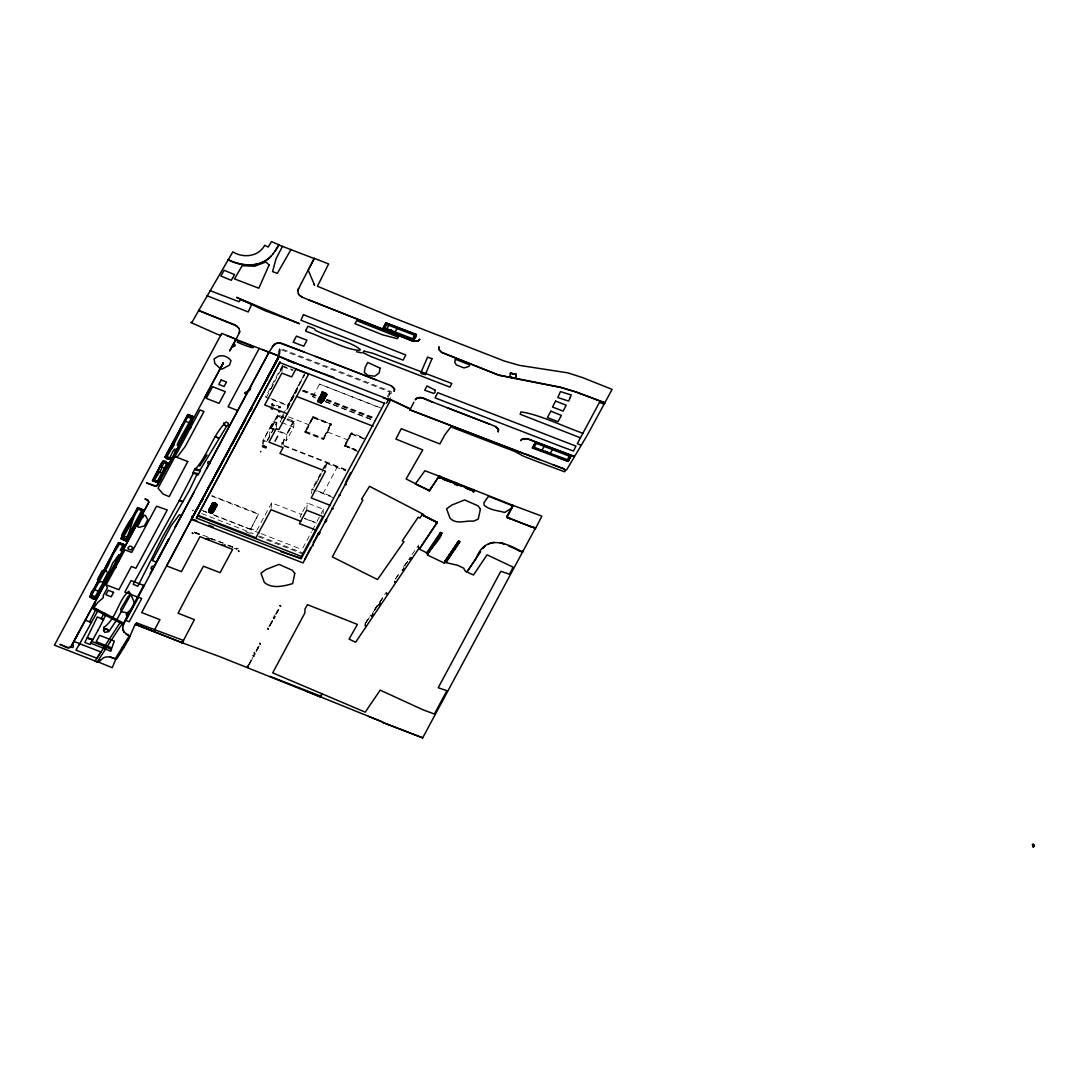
<?xml version="1.0" encoding="UTF-8"?>
<svg xmlns="http://www.w3.org/2000/svg" width="1089" height="1089" viewBox="0 0 1089 1089"><rect width="100%" height="100%" fill="white"/><g stroke="black" fill="none" stroke-linecap="round" stroke-linejoin="round"><path stroke-width="0.75" stroke-dasharray="5 3.75" d="M279.097 353.626L279.737 348.153L391.291 391.604L390.515 400.139M278.702 355.382L279.274 349.011L389.767 392.054L389.331 396.818M213.117 514.621L250.633 529.227L258.651 513.804L211.756 495.549M266.315 397.485L282.922 365.999L292.955 369.906M262.721 443.604L262.993 440.609L273.366 421.28L276.81 422.627L266.424 441.943L262.993 440.609M262.98 445.619L263.456 440.364L273.366 421.28M250.633 529.227L258.651 513.804M271.692 407.694L272.059 403.57L280.717 406.932L280.472 409.682M269.473 436.907L270.249 428.317L277.518 414.8L294.193 421.293L293.662 427.228L286.393 440.746L283.848 439.03L281.52 443.386M277.886 415.59L271.134 428.739L277.886 415.59L285.563 418.584M272.917 408.171L273.216 404.795L279.424 407.218L278.893 408.212M278.961 356.688L279.737 348.153M279.9 354.197L280.336 349.433M276.375 427.31L277.518 414.8M281.969 371.526L282.405 366.789M280.486 371.09L282.922 365.999M271.134 508.359L271.637 502.873L301.354 514.457M280.186 421.974L283.439 415.345M283.331 444.775L283.848 439.03M304.389 373.976L287.605 405.789L304.321 374.67M287.755 409.042L288.041 405.884L304.525 375.188M293.254 421.579L286.502 434.729L293.254 421.579L287.101 419.183M286.393 440.746L286.924 434.824L294.193 421.293M297.365 388.528L297.433 387.834L284.243 412.363M297.733 389.317L297.801 388.623M304.689 432.319L312.924 416.434L331.601 424.424L323.433 439.629L304.689 432.319L312.924 416.434M313.292 417.223L305.641 432.047L313.292 417.223L330.716 424.002L323.065 438.826L330.716 424.002M301.925 513.382L300.074 516.826L316.246 523.115M315.864 398.057L312.761 396.573L315.892 397.798M306.676 510.224L307.329 503.023L323.501 509.312L323.106 513.64M380.347 407.749L319.499 384.049L381.885 408.62M311.563 493.63L311.944 489.329L320.738 472.98M312.829 489.751L312.897 489.056M323.433 439.629L331.669 423.73M325.802 468.311L326.319 462.58L321.527 471.496M324.563 467.902L326.972 462.839L323.855 468.665M357.791 451.608L344.274 445.632L351.216 432.728L364.788 438.009M345.159 446.054L351.584 433.517L345.159 446.054L355.885 450.233M344.219 446.327L351.216 432.728M278.92 352.155L279.274 349.011M192.29 510.945L192.753 510.074L193.815 510.496M282.541 365.196L265.43 397.063L288.041 405.884M271.038 388.691L274.973 381.354M272.059 403.57L271.529 404.564L280.186 407.926L280.717 406.932M272.686 405.789L273.216 404.795M267.54 440.501L276.729 423.376L273.298 422.042M283.467 413.806L279.601 421.021L280.254 421.28M286.638 409.41L296.998 390.107M282.432 417.822L283.916 415.045M287.755 407.899L296.97 390.747M284.501 439.289L281.683 444.543L345.934 469.577M281.615 445.251L284.447 439.983M312.747 396.845L319.499 384.049M271.637 502.873L256.555 530.942L250.688 528.655M313.673 487.6L323.065 470.121M315.96 483.924L321.432 473.729M302.728 511.599L307.329 503.023M322.943 493.685L337.032 467.48M302.824 548.08L311.508 531.922M312.298 530.466L315.456 524.585M323.501 509.312L316.273 522.761L304.512 518.187M387.357 396.519L389.767 392.054M388.079 397.567L391.291 391.604M248.85 664.971L252.607 657.933M256.187 651.345L258.433 647.152M269.841 625.807L272.863 620.172M276.429 613.611L279.437 607.989M256.936 649.983L258.433 647.193M268.874 626.638L271.882 621.057M275.449 614.455L278.471 608.874M248.66 664.658L252.389 657.429M255.983 651.072L258.216 646.635M272.631 620.294L269.133 626.815L272.618 620.567M276.198 613.692L279.22 608.098M247.843 666.713L253.124 656.939M256.214 651.059L258.937 646.145M276.17 613.965L279.192 608.383M249.572 663.963L254.091 655.551M256.895 650.378L259.168 646.158M269.813 626.202L272.835 620.58M276.388 614.005L279.41 608.383M365.06 623.82L369.28 617.545M366.748 621.356L369.266 617.599M374.398 609.976L377.243 605.715M365.074 623.534L370.981 614.754M374.425 609.649L377.27 605.375M379.843 601.904L385.996 592.47M365.278 623.725L368.722 618.511M372.465 613.189L377.529 605.416M379.802 602.299L384.186 595.751M374.562 610.507L379.299 603.469M380.02 602.149L382.647 598.256M411.969 554.696L418.68 545.004M403.651 566.756L410.308 557.132M395.402 578.967L400.126 571.793M404.863 565.382L408.674 559.882M395.606 578.831L398.438 574.747M404.795 565.586L408.593 560.086M282.854 366.694L292.887 370.6M303.668 390.27L319.268 396.342M327.068 399.377L373.867 417.604M302.538 390.475L316.736 396.001M326.21 399.69L375.133 418.748M302.47 391.169L316.668 396.695M326.142 400.384L373.486 418.829M325.243 401.433L375.174 420.885M325.23 401.705L373.595 420.545M270.93 398.574L287.673 405.081M312.856 417.128L331.601 424.424M313.224 417.917L330.661 424.71M351.148 433.422L364.72 438.717M351.516 434.212L363.78 438.99M288.571 416.856L308.772 424.724M327.517 432.02L347.677 439.874M277.818 416.284L285.509 419.279M287.047 419.878L293.186 422.273M345.227 445.347L355.953 449.526M344.274 445.632L356.348 450.329M305.696 431.353L323.134 438.132M281.683 422.559L293.662 427.228M304.757 431.625L323.501 438.921M271.188 428.045L274.265 429.243M280.418 431.639L286.557 434.035M270.249 428.317L277.273 431.135M277.831 431.271L286.924 434.824M283.875 446.054L347.214 470.72M326.918 463.533L345.703 470.856M263.456 440.364L266.887 441.698M317.566 490.867L333.125 496.938M311.944 489.329L332.839 497.469M211.702 496.121L258.61 514.389M202.173 510.36L206.856 512.184M203.398 511.136L206.529 512.361M214.356 515.41L259.754 533.093M261.319 533.705L302.034 549.55M201.628 513.532L253.22 533.624M259.468 536.06L303.232 553.103M245.706 531.745L250.416 533.583M258.27 536.646L303.831 554.383M194.618 532.14L207.863 536.986M210.626 538.374L223.871 543.234M228.105 545.181L238.423 548.842M194.55 532.113L201.887 534.971M210.558 538.361L222.306 542.935M228.037 545.167L236.844 548.597M194.509 532.507L200.458 534.849M209.061 538.17L214.996 540.484M228.009 545.548L236.885 549.047M194.482 532.78L200.362 535.067M233.849 548.121L236.789 549.264"/><path stroke-width="1.5" d="M1032.576 844.737L1033.162 844.329M214.465 510.115L216.071 506.508L214.206 510.659L209.36 508.713L211.892 504.874L209.496 510.02L209.823 509.312M323.556 399.922L325.529 396.301L323.025 401.337M325.788 395.47L326.087 394.776L325.557 395.892M215.717 507.175L213.852 506.208M1032.767 844.383L1033.107 845.949L1033.352 844.397M1034.496 846.003C1031.365 842.423 1033.216 848.317 1032.998 845.581M213.444 506.045L211.756 509.257L210.463 508.754C209.306 506.616 216.248 509.475 213.594 509.965L212.45 508.835M322.943 395.865L321.255 399.064L319.921 397.676L321.282 395.824M210.817 509.094L210.395 508.958M212.859 509.883L213.253 510.074M319.907 398.778L320.329 398.901M322.766 399.881L322.194 400.929M1033.91 845.418L1033.066 844.37M260.652 451.84L260.775 451.418M1032.876 846.248L1032.78 846.657M143.449 510.224L142.931 511.177L138.494 509.176C131.919 517.466 131.674 527.498 127.304 536.401L121.777 537.68L121.995 534.4C134.941 509.57 137.432 512.892 122.907 538.143L127.481 539.845L126.909 540.92L120.92 538.687L135.649 511.558L129.346 523.196M1033.202 844.928L1032.74 845.745L1032.808 844.737M326.087 395.661L326.428 394.858L325.897 395.647M1033.338 844.696L1033.652 845.391M210.463 508.754L210.436 507.869L214.179 509.502M319.975 398.56L321.391 394.681M215.527 507.011L215.595 505.473M325.107 395.28L324.849 397.281L325.57 396.328M535.216 529.172L541.846 516.132L513.069 505.391L506.739 517.057L510.768 519.004M1033.053 845.377L1032.808 845.704M1032.29 844.642L1033.434 845.268M210.626 508.019L211.702 505.623M324.726 397.254L323.365 399.622L319.662 397.676M211.824 504.86L211.702 506.14L211.429 505.5M213.594 509.965L215.431 507.066M214.029 509.353L215.159 507.202M323.787 400.453C316.967 397.009 319.948 400.629 321.337 394.681M323.705 399.336L321.963 398.656M525.66 454.045L564.061 469.032L565.259 470.625L564.606 471.796L537.53 461.682L523.128 456.032L514.852 451.499L450.846 426.874L444.87 434.824L439.847 443.944L401.269 428.685L395.892 439.071L422.75 449.907L406.115 478.942L429.338 490.758L439.071 476.111L513.069 505.391L506.712 517.316L513.069 505.391M1033.502 846.766L1033.379 847.351M455.175 548.706L459.694 541.764L458.564 541.206L444.258 563.067L427.528 555.063L427.841 553.893L426.466 553.158L440.432 532.439M450.519 553.062L458.592 541.07L459.708 541.696L445.959 562.618L457.625 565.273L463.615 568.145L465.411 571.249L473.47 574.992L487.082 554.832L513.11 567.151L509.502 574.243L500.817 571.276L444.135 676.732L438.227 687.731L446.912 690.698L434.402 713.989L423.281 709.933L380.184 690.154L365.237 712.152L272.686 672.852L304.852 613.012L305.002 609.01L307.452 604.681L357.423 624.419L349.052 639.107L355.599 642.251L418.639 548.733L426.752 552.844M535.611 527.743L530.506 526.654L506.834 517.398L509.652 511.83M217.133 504.901L212.614 503.281L217.228 505.024L215.363 503.145L212.546 503.186L217.228 504.997L215.363 503.172L212.559 503.172L217.01 504.942M322.045 392.925C322.494 391.196 328.184 394.504 326.469 394.449C323.923 391.672 318.111 392.911 326.509 394.831C327.217 393.075 315.388 389.045 326.537 395.334M427.528 555.063C427.637 550.98 445.796 534.508 440.432 532.562M220.359 368.586L223.354 362.664L220.386 368.368L219.706 368.096L214.819 363.454L214.084 358.894L218.576 356.171C223.313 354.755 228.132 356.77 231.004 360.663L229.534 365.06L221.925 369.185L220.386 368.368L223.354 362.664L204.705 397.73M216.956 504.629L212.532 503.118M326.469 394.449L326.564 395.144M226.621 335.439L236.027 339.237L229.616 351.012L232.365 346.275L236.027 339.237L221.72 333.37L54.45 645.178L98.378 662.262L103.55 657.756A10.005 8.249 5.2 0 1 110.288 657.062L115.924 659.036L130.231 635.595L135.199 624.106L153.78 631.334L159.974 619.668L141.693 612.576L197.694 507.528L198.429 507.746M115.924 659.036L110.329 657.048M191.773 516.635L191.514 519.48L303.055 562.918L390.515 400.139L278.961 356.688L273.339 367.606M135.649 624.296L182.285 642.769M196.401 518.037L279.955 362.038L196.401 518.037L301.136 558.834L384.689 402.835M208.122 539.518L209.02 539.205L208.122 539.518L208.258 538.02M224.729 545.997L224.865 544.486M254.69 653.223L254.554 654.72L254.254 652.502M196.701 520.556L191.541 519.099L166.685 565.94L181.455 571.643L199.968 536.659L232.61 549.373L220.101 572.664L203.466 566.226L190.602 589.394L178.079 613.216L194.373 619.641L183.497 640.455L181.237 642.415L220.836 657.062L320.465 696.974L321.99 693.434M403.42 570.105L402.454 570.255L403.42 570.105L403.556 568.608M438.649 477.336L438.799 476.574L453.637 482.686L438.84 476.315L473.592 490.295L473.456 491.806L472.925 490.036L473.892 489.751L473.456 491.806M439.371 478.153L439.806 476.097L440.324 477.88L439.371 478.153L439.806 476.097M441.739 533.011L427.746 553.784L441.739 533.011L441.372 534.032M445.959 562.618L444.639 561.801L444.258 563.067M455.243 484.006L455.379 482.495L455.91 484.278L454.943 484.564L455.91 484.278M456.495 484.02L455.039 483.366M457.475 484.904L457.611 483.407L458.142 485.177L457.176 485.463L458.142 485.177M458.047 542.023L458.632 541.056L450.424 553.076M473.225 489.492L472.789 491.547M472.898 490.935L474.368 491.588L472.817 491.071L474.396 491.289L473.007 490.009M465.425 487.736L474.396 491.289L474.491 490.581M553.253 464.867L564.088 468.801L565.286 470.407L566.648 469.781L587.366 435.015L612.1 389.372L582.656 377.624L567.777 372.846L519.439 365.373L504.33 361.031L391.904 317.212L317.444 286.244L328.647 263.933L314.313 258.352L301.503 282.881M391.468 386.078L394.504 388.923L394.232 391.4L394.517 388.827L391.496 385.86L281.248 343.158L276.742 343.28L274.129 344.532L269.078 352.128L175.179 527.09M223.708 460.089L192.018 518.133L279.056 356.021L236 339.469L239.594 332.131L239.172 328.456M136.574 622.881L183.497 640.455L182.326 642.837M307.86 270.902L314.313 258.352M275.313 250.946L278.975 244.807L271.488 241.581L268.234 247.053L264.668 245.297C258.569 256.745 243.201 258.433 232.828 251.845L198.715 310.501L234.965 324.876L239.158 328.51M437.22 522.584L422.096 514.852L419.891 518.078L418.162 517.248L402.249 540.879L403.978 541.709L377.515 579.552L332.336 556.915L362.855 500.082L361.562 499.184L369.511 486.307L423.744 514.498L423.145 515.383M198.715 310.501L237.456 326.319M239.73 331.029L239.117 333.452M209.973 509.026L209.809 508.318M297.692 291.09L298.372 288.449M122.567 627.754L124.405 621.56L143.898 585.229M213.703 503.281L212.968 505.963M323.202 393.102L322.643 395.838L323.433 393.197M513.395 373.745L516.268 374.303L515.465 378.142L516.145 374.371L510.442 373.241L509.72 377.066L515.56 378.237M323.038 400.112L322.739 401.065M322.725 400.521L322.453 401.201L322.861 400.248M323.909 399.717L323.433 400.97M323.324 393.075L322.48 395.77M321.078 395.879L321.337 394.667M437.233 522.393L422.096 514.852L437.247 522.448L419.265 549.264L437.274 522.257M212.559 503.826L212.859 503.513M213.09 504.493L212.723 505.963L213.662 506.331L214.587 506.698L215.391 505.391M322.603 394.313L322.235 395.783L324.1 396.505L325.802 393.388L323.692 396.246L325.57 394.027L326.523 394.763M322.589 400.017L322.167 400.589L322.371 399.704M209.17 509.094L208.802 510.074M212.124 503.431L211.688 504.425M212.954 511.394L213.485 510.564M213.961 510.959L213.58 511.639M217.051 505.35L216.67 506.031M318.669 398.901L318.601 399.677M318.873 400.112L319.404 398.982M122.907 625.549L194.087 492.105M212.505 512.606C213.689 510.51 210.476 515.22 212.45 511.939L211.565 513.069M135.567 624.664L136.588 622.731M213.335 506.276L211.634 505.228L210.245 508.4M320.928 395.321L322.385 394.218M350.685 472.544L345.567 482.658M215.772 504.792L213.58 503.935L213.88 503.104M323.161 393.619C328.769 395.797 319.771 392.026 323.46 392.584M282.459 246.345L276.062 258.733L272.563 271.61L277.341 273.353L291.062 249.422M213.635 506.508L213.703 505.146M323.011 396.097L323.828 395.634L323.297 396.205M95.179 601.686L93.545 608.275L97.602 602.612L103.278 597.752L103.305 595.465L107.389 587.856L106.15 584.807L104.571 584.194M209.66 509.502L210.476 509.407L209.36 510.292M318.954 399.84L319.975 399.214L318.954 399.717M214.928 506.331L212.777 505.337L214.996 506.249M216.616 506.303L216.806 505.432M209.524 510.687L208.666 511.109L209.986 510.632M319.036 400.493L318.179 400.915L319.499 400.453M318.614 399.091L318.233 399.894M321.486 393.633L321.269 394.232M322.045 394.068L322.358 393.333L321.976 393.973M322.616 401.147L322.875 400.248M212.75 510.455L213.049 510.986M322.385 400.929L321.663 400.466L322.467 401.501M1034.291 845.854L1033.829 844.901M322.29 395.144L324.508 396.056L322.371 395.062M321.201 402.807L322.48 401.8L322.017 402.413M213.58 503.935C216.275 503.009 211.552 502.424 213.798 502.968M323.147 396.314L324.182 394.341M422.695 737.852L382.756 722.456L422.695 737.852L534.917 529.023M213.948 502.764L215.132 503.486M172.879 446.231L186.655 418.68L188.751 416.012L193.012 417.808L193.583 416.76L187.893 414.473L164.956 457.189C174.771 468.243 179.821 433.939 169.993 457.679L170.837 459.395L171.409 458.306L166.93 456.645L174.158 444.23L171.899 448.409M72.065 644.892L148.744 502.478L148.349 500.627L144.919 498.925L147.709 499.974L148.771 502.26L70.839 646.812L68.131 647.574L59.949 644.389C63.244 645.233 67.954 649.997 70.989 646.88C73.467 640.455 74.773 650.187 70.989 646.852M153.767 567.042C152.555 563.666 148.798 570.255 152.705 569.016M167.162 467.644L192.195 421.048M189.609 425.853C193.502 424.737 189.731 430.563 188.411 428.072M114.495 565.79C118.17 564.238 114.971 571.004 113.433 567.791M320.465 696.974L321.949 693.938M97.956 581.499L118.606 542.513L124.772 544.881L124.173 545.997L119.463 544.064L113.025 554.519L107.675 566.443L92.551 593.464L91.599 596.323L96.186 598.12L95.614 599.195L94.879 597.534C100.664 586.318 107.947 575.223 112.63 563.204C120.729 552.668 121.124 550.49 114.631 564.048L96.308 598.16C90.115 601.645 88.454 593.287 93.858 589.353L99.616 591.735L96.635 597.276L91.027 594.948L104.027 569.724M115.951 658.818L112.235 667.707L98.391 662.03M211.307 506.93L211.293 508.359L212.396 507.351M320.806 396.75L320.806 398.179L321.908 397.172M106.246 565.967L116.523 546.392L114.413 550.34M213.376 507.733L213.362 509.162L214.465 508.168M322.875 397.553L322.875 398.982L323.978 397.975M306.186 691.039L382.906 722.143L368.613 716.344M541.546 451.377L544.35 445.714L546.692 446.599M114.522 550.353L112.535 554.383L118.66 542.635L124.881 544.963L121.709 550.871L120.253 550.367L122.866 545.412L124.704 545.004M318.641 532.575L315.442 538.742M211.484 505.949L210.15 507.855M320.996 395.77L319.948 397.676M549.741 454.426L552.722 448.831M93.858 589.353L97.86 581.431L89.897 596.895M389.29 324.25L385.901 322.848L383.029 328.633L387.561 330.457L382.906 328.619L386.364 329.913L389.29 324.25L416.216 334.622C406.878 347.582 420.49 334.486 415.018 334.132L412.717 338.747L395.321 332.05L384.73 327.871L386.677 324.495L414.46 335.208L416.406 334.541L385.901 322.848L382.77 328.674L413.344 340.231L401.841 336.052M167.216 453.432L187.948 414.582L193.583 416.774L179.154 443.904C171.245 452.18 190.425 421.62 191.718 417.223L193.719 416.76M221.067 334.622L220.645 335.439L217.555 334.364L190.711 322.453L192.14 322.045L198.729 310.406M183.265 640.877L182.203 643.027M168.686 463.383L166.685 463.846L161.853 472.803L157.456 481.052L158.3 482.767L158.763 481.624L154.407 480.018L161.022 469.795L163.718 462.634L167.978 464.431C161.716 453.133 158.858 472.857 154.692 476.778L160.873 465.003L152.419 480.562L158.15 482.781L168.686 463.383L162.846 461.096L152.691 480.535L157.606 482.413M173.396 441.712L169.271 449.621M179.658 430.046L185.906 418.407M216.003 506.957L215.309 507.528L216.071 506.521M304.797 559.365L310.528 548.012M91.721 593.124L89.747 596.935L95.614 599.195M213.376 507.474L213.88 506.494M215.336 507.501L215.758 506.684L213.716 510.51M322.889 397.281L323.365 396.028M181.74 426.275L179.739 430.128L183.987 422.369M206.597 468.787L269.078 352.128M539.722 459.749L409.954 409.736L410.376 409.124L388.814 398.996L386.581 403.121M409.954 409.736L413.861 402.29M209.061 511.503L208.938 510.428M320.125 397.893L321.269 395.688M318.56 401.324L318.451 400.235M535.203 442.896L532.276 448.001L568.09 461.287L571.181 455.61L570.895 456.291M267.581 379.721L266.546 379.326L278.362 356.879L279.614 357.383L278.961 356.688L191.514 519.48M214.193 503.649L215.663 504.098L214.547 503.785M325.107 394.014L323.705 393.469M326.455 394.3L325.802 393.374M534.998 442.815L569.248 456.168L571.181 455.76L535.284 442.284M532.412 447.96L535.38 442.325M98.296 580.478L97.506 579.389L102.23 570.609L105.579 570.255L107.784 572.868L103.074 581.649L99.33 581.894L98.296 580.478L99.616 577.987M79.524 630.817L73.834 641.53L79.824 643.531L98.051 610.453L95.968 609.364L89.625 621.805L91.245 622.432L85.214 620.199M160.9 479.16L156.353 486.13L146.579 482.917L154.747 486.266L157.456 485.531L220.373 368.368M259.196 348.439L228.064 406.782L237.756 410.58M168.918 538.837L156.394 562.142L152.419 560.549L171.204 525.551L179.426 514.689L181.455 515.492M325.706 393.837C318.219 391.291 331.369 393.891 323.773 396.205M213.988 505.895L213.866 504.956L213.893 505.895L214.669 505.419L211.906 509.652L214.683 504.534M323.406 395.715C315.687 409.736 326.537 390.937 323.229 394.871M604.232 404.223L599.426 402.413L577.279 443.727L581.281 445.333M101.141 575.632L98.35 580.832M121.941 537.04L123.125 534.822M523.441 551.088L522.053 552.286L523.142 550.952M135.649 511.571L137.622 507.637L143.544 510.047L127.018 540.974L121.07 538.66L129.537 523.319M135.744 511.639L137.69 507.76L143.639 510.128M150.159 573.563L168.918 538.715M201.56 501.92L203.126 499.007M211.593 509.679L213.512 506.276M212.301 509.475L213.662 506.331L211.824 509.706M215.799 504.493C216.956 502.533 215.921 505.786 213.907 503.758M264.178 447.28L264.709 446.286M275 441.208L277.709 436.158M319.322 398.138C326.183 388.719 316.382 400.534 319.839 398.22M323.419 393.578L323.909 392.653L324.685 393.306L323.31 392.775M321.092 399.486L323.161 396.151L321.813 399.282M323.215 400.316L325.257 396.519L323.692 400.466M570.718 456.209L568.009 461.205M250.279 387.303C252.73 392.326 239.553 392.094 246.59 394.218M266.546 379.326L278.566 356.974M192.018 518.133L278.961 356.688M321.323 399.527L323.161 396.151M121.777 537.68L126.487 529.131M570.799 456.25L568.131 461.396L557.99 457.611M104.217 569.86L110.493 558.194M175.179 527.049L180.815 516.662M397.594 327.435L394.558 333.071M301.517 282.664L297.692 291.022L298.903 294.738L302.347 297.297L413.139 341.333L417.808 341.17L419.878 339.21L417.808 341.075L413.167 341.116L308.8 299.951M225.328 457.121L230.201 448.192M231.834 445.21L239.144 431.816M240.764 428.835L245.651 419.905M250.524 410.975L252.144 408.007M208.707 511.966L212.083 512.579L211.062 512.184L211.293 512.878M318.247 401.882L318.927 400.575L318.26 401.718L319.295 402.113C319.363 399.309 320.343 405.231 321.963 401.759L321.132 402.93L321.595 402.399L318.75 401.909M321.595 400.82L322.262 399.622M171.354 445.66L165.092 457.162L170.728 459.327M318.206 401.787L318.682 400.344L322.14 401.827M179.399 500.314L193.665 472.694L197.449 473.47L189.377 490.377L162.928 536.414L137.799 586.263L133.157 584.235L179.399 500.314L183.02 501.73L179.222 500.641M208.802 511.177C208.938 509.679 213.934 511.776 212.505 512.592M211.062 512.17C211.974 510.795 210.272 514.199 209.238 512.102M278.975 244.807L273.203 253.805M156.707 472.898L158.94 468.991L157.646 471.265L163.146 473.443L165.732 468.638L160.233 466.5M214.234 509.543L215.418 507.488M320.547 402.059C320.615 401.637 319.69 403.08 319.39 402.236M323.746 399.35L324.917 397.294M123.561 647.982L129.7 637.582L128.638 636.929L115.788 657.974L117.095 658.437L123.561 647.982L122.322 646.825L123.847 647.519M313.128 542.703L314.789 539.981M199.682 466.146L207.073 454.943M98.378 662.262L100.365 659.798M445.877 562.4L459.667 541.587M429.474 490.486L415.358 483.911L424.887 470.747L439.071 476.111M439.112 476.152L429.461 490.663L428.018 490.173M449.566 554.342L444.543 561.815L449.662 554.328M476.016 558.466C485.245 534.481 505.446 542.24 522.502 552.123L508.549 545.888M480.657 551.742L466.936 571.943L476.056 558.466M429.338 490.758L431.121 488.185M210.667 512.728C209.592 513.572 210.83 510.278 209.891 512.443M272.345 346.561L275.34 343.893M214.274 506.385L216.18 504.18M482.822 548.516L485.231 545.861M273.216 253.587C262.939 268.017 242.67 267.268 228.309 259.917M482.89 548.312L484.061 547.059M211.797 505.568L212.872 504.411M516.159 374.371L510.455 373.241M271.038 256.133C259.795 267.962 241.84 266.315 228.322 259.699M321.092 395.797L322.834 396.097M506.739 517.193L535.339 528.233L530.534 526.395M325.747 393.769L326.469 394.15M325.039 395.457L325.38 394.79M488.471 543.833L494.147 542.254M490.281 543.139L492.174 542.581M474.314 491.302L472.857 490.622M276.742 343.348L278.212 343.089M152.569 480.521L154.121 481.134M279.75 343.076L304.457 352.142M515.41 378.101L509.598 377.134M322.916 397.825L323.869 398.193M213.403 508.005L214.356 508.386M320.847 397.022L321.8 397.39M211.334 507.202L212.287 507.569M510.36 373.132L513.382 373.826M142.836 509.992L141.638 510.591L126.174 539.259C131.293 544.827 112.181 534.018 126.242 540.648M356.498 351.72L361.507 352.863M500.205 542.717L504.03 543.779M308.677 368.218L333.847 377.407M500.232 542.649L504.044 543.969M203.956 495.876L204.691 496.094M184.708 420.967L190.18 423.09L192.481 418.802L186.927 416.719M300.945 558.194L281.085 551.824M432.837 402.168C427.569 400.67 419.823 393.837 415.195 399.799L417.223 397.961L421.865 397.907L490.05 424.315M315.483 356.389L346.003 368.109M535.489 442.365L536.673 442.787L534.168 447.28L544.269 451.132L567.478 459.694L569.806 455.175L571.085 455.719M409.94 409.954L524.408 453.786M506.916 517.234L510.809 518.745M270.058 676.392L320.547 696.089M210.054 290.627L239.131 301.748L240.356 299.584L251.777 304.117L248.265 311.958L207.046 295.759M604.939 402.944L575.632 391.972L560.576 387.466L498.653 375.242L441.739 352.55L438.758 349.392L439.071 346.751L438.758 349.297L441.753 352.332L498.68 375.024L560.604 387.235L575.659 391.754L604.953 402.726M118.701 542.798L124.078 544.827M314.285 258.583L278.961 245.039M181.373 642.524L182.231 642.85L135.581 624.487M580.423 437.819L520.147 414.215L520.91 411.928C538.81 414.201 563.326 426.493 582.86 433.245M236 339.469L237.579 340.067M386.364 329.899L401.909 335.943M287.428 360.418L295.242 363.467M382.784 397.567L389.045 400.003M279.9 362.623L384.635 403.42M323.392 396.314L325.502 396.764M296.644 396.437L373.078 426.207M287.319 413.779L280.336 411.057L279.805 412.05L278.58 411.574L279.124 410.58L272.917 408.171L272.373 409.165L271.161 408.688L271.692 407.694L264.709 404.972L281.833 373.105L291.675 376.944L295.813 369.225L308.595 374.194L278.811 429.624L276.252 428.63L268.997 442.148L283.072 447.633L279.955 453.432L325.543 471.183L311.168 497.932L330.566 505.487M458.02 484.51L472.966 490.268M457.979 484.836L460.96 485.993M465.493 487.763L472.925 490.663M465.466 488.035L473.742 491.248M300.727 521.304L271.011 509.734L255.929 537.803L198.47 515.41L198.075 516.159L301.408 556.411L322.848 516.526L306.676 510.224L299.448 523.673L315.619 529.975M208.761 525.252L213.226 526.994M375.678 379.68L347.595 368.735M447.13 407.722L495.522 426.425L498.503 429.447L498.19 432.02L498.49 429.542L495.481 426.629M299.448 364.597L307.139 367.619M269.745 352.387L297.91 363.998M90.019 596.908L95.029 598.896M262.272 349.583L269.051 352.305M517.697 550.176L522.502 552.123M438.69 476.941L453.596 483.067M443.182 479.078L450.615 482.128M443.1 479.174L447.552 481.039M472.885 490.295L474.45 490.853L472.871 490.349M455.039 483.312L456.604 483.897L455.12 483.285M455.093 483.679L456.55 484.333M410.39 408.892L390.025 399.309M415.358 483.911L421.157 486.647M302.347 297.188L299.883 295.691M440.501 532.562L441.821 533.229M222.728 460.906L216.48 472.572M129.85 636.099L123.942 632.096L122.635 627.686M125.956 634.138L129.836 636.316M298.223 293.54L298.917 294.67M313.959 284.243L314.626 285.332L308.555 270.943M122.894 629.837L124.01 632.028M305.886 330.253L305.832 331.369C322.208 336.378 344.995 349.991 359.806 350.359L360.268 349.664C352.292 341.892 327.598 336.814 315.511 330.416L314.313 328.728L307.928 326.251L305.886 330.253M435.151 390.189L434.974 392.584L433.626 393.388L424.724 390.243L426.956 385.942L435.151 390.189M103.959 627.264L103.55 630.803L104.816 632.369L107.838 631.743L108.124 629.782L105.919 628.571L103.686 629.81L107.021 629.292A1.947 1.593 5.7 0 1 107.743 631.266L108.832 631.62L116.591 620.063L130.816 594.403L128.788 591.259C118.048 600.284 116.523 618.715 103.959 627.264M574.257 456.468L527.28 438.826L522.638 438.799L520.569 440.609L522.638 438.704L527.28 438.608L574.257 456.468M294.765 573.481L292.628 583.622C283.861 586.127 272.087 589.176 264.328 582.397L260.965 573.195L266.179 569.424L278.975 564.374L292.288 570.241L294.765 573.481M480.412 508.971L478.275 519.085L473.552 521.182C465.575 520.147 456.386 525.129 449.948 518.051L446.585 508.862L451.812 505.037L464.608 499.96L477.935 505.759L480.412 508.971M132.708 547.849L131.088 549.999L128.107 548.992L128.094 547.413L129.632 546.174L131.429 546.338L132.708 547.849M223.844 423.199L224.089 425.091L226.771 426.017L228.322 424.819L228.295 423.213L226.076 421.974C213.185 434.593 207.7 455.338 195.407 469.1L195.721 470.067L199.627 470.747L226.784 426.017L224.824 425.241L223.844 423.199M379.993 368.109L379.258 372.86L374.793 376.209L367.959 375.446L364.284 372.465L365.183 367.374L367.742 362.46L379.993 368.109M431.993 358.676L425.336 374.643L421.647 373.69L420.803 372.901L427.582 357.11L431.993 358.676M364.148 351.175L362.773 352.577L370.873 356.539L449.92 387.126L451.826 383.478L372.615 353.217L364.148 351.175M113.447 643.436L111.895 647.969L96.186 641.707L99.63 635.323L114.386 641.149L113.447 643.436M111.514 649.316L110.819 651.236L90.523 643.068L91.558 641.312L111.514 649.316M237.756 340.789L237.198 342.15C257.399 351.053 259.822 348.004 237.756 340.789M569.996 397.921L568.689 401.092L557.84 397.553L560.427 391.604L571.289 394.98L569.996 397.921M98.201 629.932L90.128 644.497L84.847 642.456L97.316 616.973L103.646 619.478L98.201 629.932M269.119 264.981L258.828 288.231L234.516 278.893L242.139 265.73L254.663 266.247L265.866 261.986L269.119 264.981M303.463 314.694L300.945 320.234L388.705 354.851L403.107 360.105L405.789 355L303.463 314.694M128.883 613.42C127.045 619.981 124.023 610.997 128.883 613.42M210.368 461.954C208.516 468.488 205.508 459.517 210.368 461.94M233.59 343.933C229.017 349.419 238.913 345.458 233.59 343.92M236.762 297.447L264.967 310.678L299.489 323.678L236.762 297.447M134.492 602.911L131.592 608.846L127.29 612.808L121.315 611.719L120.77 608.928L128.148 596.473L130.816 594.403L137.854 597.208L143.871 585.487L131.102 580.532L124.854 592.144L130.816 594.403L134.492 602.911M455.42 359.302L454.698 362.188L456.386 364.938L463.968 367.919L468.869 366.449L469.74 364.883L455.42 359.302M555.553 401.079L552.531 407.068L563.163 411.098L566.171 405.19L555.553 401.079M103.918 613.366L101.086 618.906L103.278 619.777L106.001 614.441L103.918 613.366M436.444 395.13L435.056 397.866L563.612 447.429L573.44 451.009L575.999 446.136L437.724 392.666L436.444 395.13M187.757 461.532L169.203 496.625L163.105 494.052L158.055 488.171L200.022 409.981L203.997 411.492L185.225 446.463L177.003 457.353L174.989 456.59L187.757 461.532M294.438 339.863L293.227 342.205L303.763 346.22L306.962 340.19L296.426 336.133L294.438 339.863M118.66 561.502L106.15 584.807L118.905 589.748L131.415 566.43L135.907 568.295L167.257 509.965L156.53 506.208L131.715 552.422L124.922 549.85L118.66 561.502M212.532 386.69L206.27 398.37L219.039 403.352L225.3 391.659L212.532 386.69M221.176 379.966L218.807 384.403L224.116 386.472L226.526 382.021L221.176 379.966M143.217 515.859L137.418 526.627L139.256 527.335L144.388 525.905L147.709 519.712L145.545 515.669L143.68 514.988L143.367 517.003L143.217 515.859M113.555 592.362L111.187 596.813L105.864 594.676L108.247 590.252L113.555 592.362M195.176 468.474L192.794 472.898L198.103 474.954L200.499 470.543L195.176 468.474M138.534 597.235L125.793 620.431L129.21 621.751L141.72 598.46L138.534 597.235M192.399 532.739L192.712 533.515L192.399 532.739M207.005 538.415L206.12 538.742L207.005 538.415M262.98 445.619L262.449 446.613L265.879 447.947L266.41 446.953L262.98 445.619M222.428 544.432L222.728 545.208L222.428 544.432M267.785 628.421L268.221 629.143L267.785 628.421M280.118 605.579L280.554 606.301L280.118 605.579M238.437 550.666L238.736 551.442L238.437 550.666M550.857 411.193L547.427 417.55L557.963 421.715L561.393 415.399L550.857 411.193M215.445 436.784L219.311 438.323L215.445 436.784M318.533 533.719L318.968 534.44L318.533 533.719M319.363 532.181L319.798 532.902L319.363 532.181M325.366 521.087L325.802 521.808L325.366 521.087M326.196 519.548L326.618 520.27L326.196 519.548M332.376 508.155L332.812 508.876L332.376 508.155M339.387 494.787L339.822 495.509L339.387 494.787M345.444 483.815L345.88 484.537L345.444 483.815M312.693 544.799L313.115 545.521L312.693 544.799M247.543 666.196L247.965 666.917L247.543 666.196M253.288 655.537L253.723 656.259L253.288 655.537M259.876 643.34L260.298 644.075L259.876 643.34M273.543 617.762L273.965 618.484L273.543 617.762M274.36 616.238L274.796 616.959L274.36 616.238M210.939 510.156L211.919 510.537L210.939 510.156M320.452 399.976L321.432 400.357L320.452 399.976M398.193 337.127L397.335 338.693L382.443 334.772L354.932 323.678L356.729 320.642L398.193 337.127M232.57 278.09L231.331 280.295L220.849 276.021L224.089 270.317L234.571 274.578L232.57 278.09M78.748 645.369L75.931 650.147L96.826 658.205L100.95 651.943L79.688 643.762L78.748 645.369M109.975 642.17L97.207 662.03L95.015 661.173L120.28 622.35L122.472 623.262L109.975 642.17M486.375 499.184L483.911 502.968L484.156 505.269C489.778 510.237 497.714 510.442 504.643 512.456L510.768 508.713L512.946 505.936L488.607 496.285L486.375 499.184M365.237 625.045L365.577 625.821L365.237 625.045M371.648 615.53L371.989 616.306L371.648 615.53M372.697 613.978L373.037 614.754L372.697 613.978M378.986 604.64L379.312 605.416L378.986 604.64M380.034 603.088L380.36 603.864L380.034 603.088M386.69 593.192L387.017 593.968L386.69 593.192M394.64 581.499L394.98 582.275L394.64 581.499M403.815 568.281L404.155 569.057L403.815 568.281M410.117 559.174L410.458 559.95L410.117 559.174M411.166 557.65L411.506 558.426L411.166 557.65M418.503 547.032L418.829 547.808L418.503 547.032M93.45 607.458L92.633 608.601L121.914 623.793L122.717 622.663L93.45 607.458M92.701 639.679L88.808 638.984L87.433 637.596L92.715 639.679M547.522 452.234L545.33 451.431L547.522 452.234M392.394 330.838L390.216 329.994L392.394 330.838"/></g></svg>
